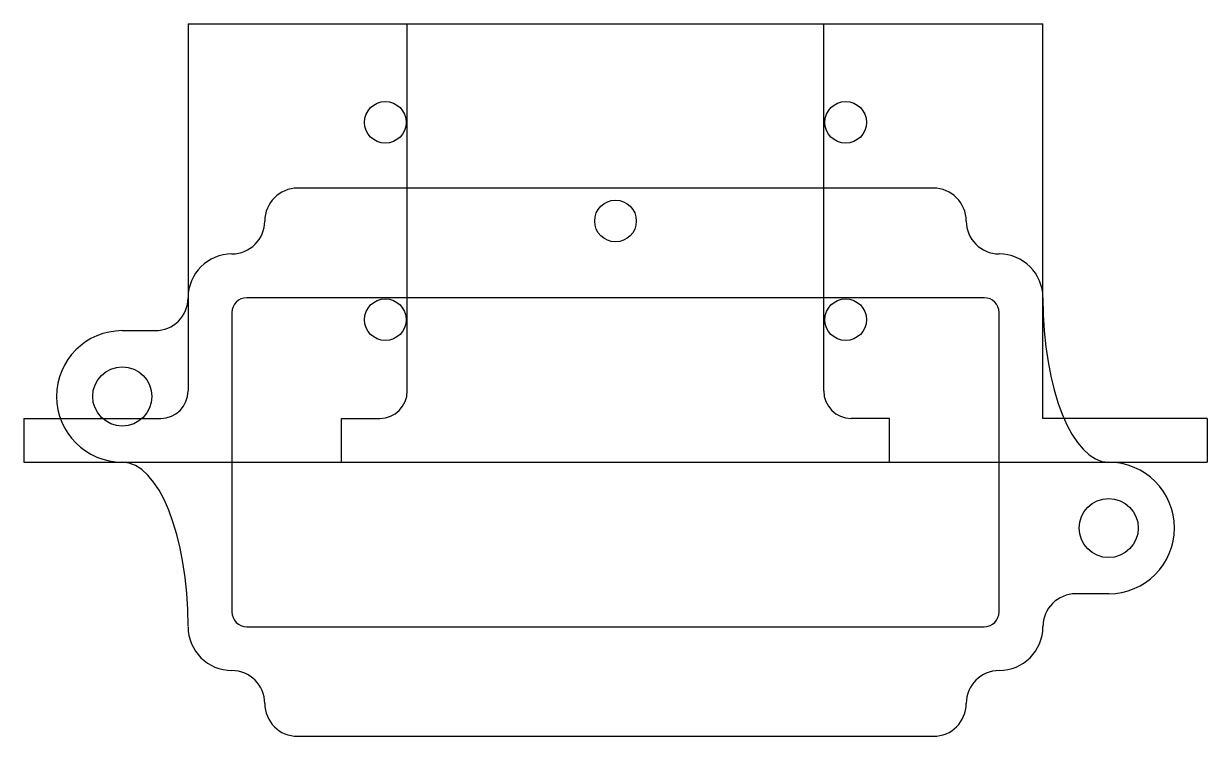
# Model space of a CAD drawing. Header units: inches. Extents: x -2.7 to 2.7, y -1.25 to 2.
import ezdxf

# ---------------------------------------------------------------- set-up
doc = ezdxf.new("R2010")
doc.units = ezdxf.units.IN
doc.header["$MEASUREMENT"] = 0
for name, color, linetype, lineweight, true_color in [('long_side', 6, 'Continuous', 25, 0xff00ff), ('short_side', 1, 'Continuous', 25, 0xff0000), ('top', 3, 'Continuous', 25, 0x00ff00)]:
    doc.layers.add(name, color=color, linetype=linetype, lineweight=lineweight, true_color=true_color)

msp = doc.modelspace()

# ---------------------------------------------------------------- linework, layer by layer
at = {"layer": 'long_side'}
for p, q in [((-1.95, 2), (1.95, 2)), ((-1.95, 2), (-1.95, 0.325)), ((1.95, 0.2), (1.95, 2)), ((-2.7, 0.2), (-2.075, 0.2)), ((-2.7, 0.2), (-2.7, 0)), ((2.7, 0.2), (1.95, 0.2)), ((2.7, 0.2), (2.7, 0)), ((-2.7, 0), (2.7, 0))]:
    msp.add_line(p, q, dxfattribs=at)
for centre in [(-1.05, 1.55), (1.05, 1.55), (0, 1.1), (-1.05, 0.65), (1.05, 0.65)]:
    msp.add_circle(centre, 0.095, dxfattribs=at)
msp.add_arc((-2.075, 0.325), 0.125, 270, 0, dxfattribs=at)
at = {"layer": 'short_side'}
for p, q in [((-0.95, 0.325), (-0.95, 2)), ((-0.95, 2), (0.95, 2)), ((0.95, 0.325), (0.95, 2)), ((-1.25, 0.2), (-1.075, 0.2)), ((-1.25, 0), (-1.25, 0.2)), ((1.25, 0.2), (1.075, 0.2)), ((1.25, 0), (1.25, 0.2)), ((-1.25, 0), (1.25, 0))]:
    msp.add_line(p, q, dxfattribs=at)
msp.add_circle((0, 1.1), 0.095, dxfattribs=at)
for centre, start, end in [((-1.075, 0.325), 270, 0), ((1.075, 0.325), 180, 270)]:
    msp.add_arc(centre, 0.125, start, end, dxfattribs=at)
at = {"layer": 'top'}
for p, q in [((1.45, 1.25), (-1.45, 1.25)), ((-2.25, 0.6), (-2.1, 0.6)), ((2.25, -0.6), (2.1, -0.6)), ((-1.45, -1.25), (1.45, -1.25))]:
    msp.add_line(p, q, dxfattribs=at)
at = {"layer": 'top', "flags": 128}
for points in [[(1.6825, 0.75), (-1.6825, 0.75)], [(-1.75, 0.6825), (-1.75, -0.6825)], [(1.75, -0.6825), (1.75, 0.6825)], [(-1.6825, -0.75), (1.6825, -0.75)]]:
    msp.add_lwpolyline(points, dxfattribs=at)
at = {"layer": 'top'}
for centre in [(-2.25, 0.3), (2.25, -0.3)]:
    msp.add_circle(centre, 0.135, dxfattribs=at)
for centre, radius, start, end in [((-1.45, 1.1), 0.15, 90, 180), ((1.45, 1.1), 0.15, 0, 90), ((-1.75, 1.1), 0.15, 270, 0), ((1.75, 1.1), 0.15, 180, 270), ((-1.75, 0.75), 0.2, 90, 180), ((1.75, 0.75), 0.2, 360, 90), ((-2.1, 0.75), 0.15, 270, 0), ((-1.6825, 0.6825), 0.0675, 90, 180), ((1.6825, 0.6825), 0.0675, 0, 90), ((-2.25, 0.3), 0.3, 90, 270), ((2.25, -0.3), 0.3, 270, 90), ((2.1, -0.75), 0.15, 90, 180), ((-1.6825, -0.6825), 0.0675, 180, 270), ((1.6825, -0.6825), 0.0675, 270, 0), ((-1.75, -0.75), 0.2, 180, 270), ((1.75, -0.75), 0.2, 270, 0), ((-1.75, -1.1), 0.15, 0, 90), ((1.75, -1.1), 0.15, 90, 180), ((-1.45, -1.1), 0.15, 180, 270), ((1.45, -1.1), 0.15, 270, 0)]:
    msp.add_arc(centre, radius, start, end, dxfattribs=at)
for centre, major_axis, start_param in [((2.25, 0.75), (0, -0.75), 4.712389), ((-2.25, -0.75), (0, 0.75), 4.715246)]:
    msp.add_ellipse(centre, major_axis=major_axis, ratio=0.4, start_param=start_param, end_param=6.283185, dxfattribs=at)

doc.saveas('drawing.dxf')
